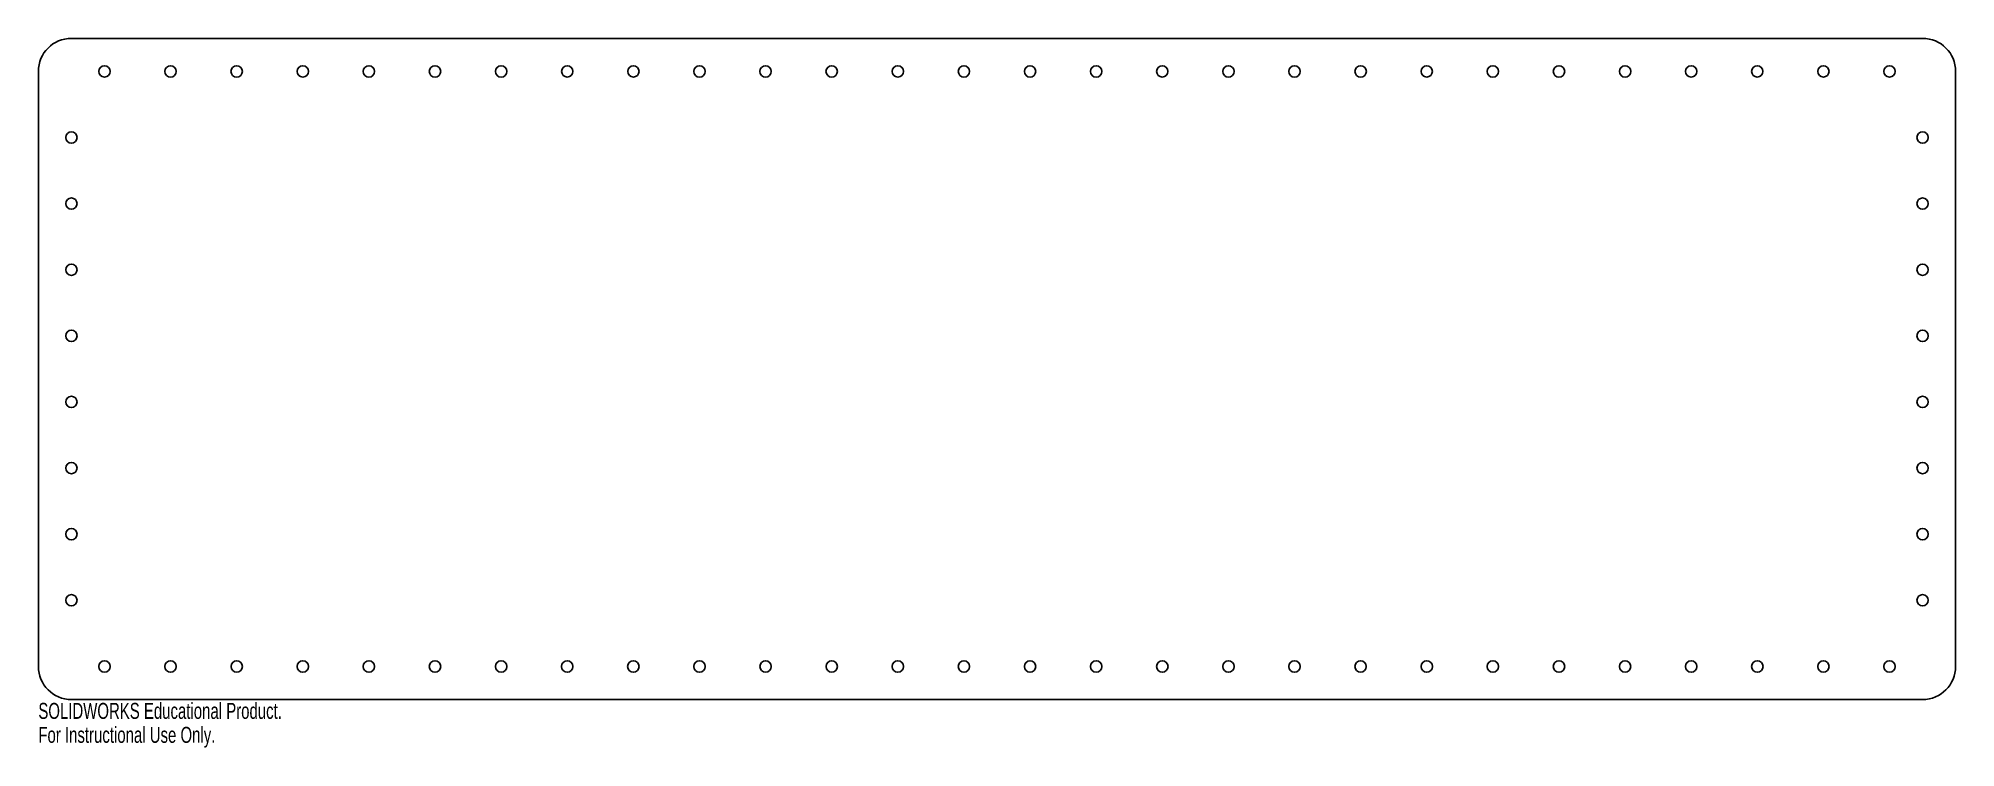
# Model space of a CAD drawing. Header units: millimetres. Extents: x -290 to 290, y -115 to 100.
import ezdxf

# ---------------------------------------------------------------- set-up
doc = ezdxf.new("R2010")
doc.units = ezdxf.units.MM
doc.styles.add('SLDTEXTSTYLE0', font='TXT', dxfattribs={"width": 0.7})

msp = doc.modelspace()

# ---------------------------------------------------------------- linework, layer by layer
at = {"color": 7, "linetype": 'Continuous', "lineweight": 25}
for p, q in [((280, 100), (-280, 100)), ((-290, 90), (-290, -90)), ((290, -90), (290, 90)), ((-280, -100), (280, -100))]:
    msp.add_line(p, q, dxfattribs=at)
for centre, radius in [((-270, 90), 1.72), ((-250, 90), 1.73), ((-230, 90), 1.73), ((-210, 90), 1.72), ((-190, 90), 1.73), ((-170, 90), 1.73), ((-150, 90), 1.73), ((-130, 90), 1.72), ((-110, 90), 1.72), ((-90, 90), 1.73), ((-70, 90), 1.73), ((-50, 90), 1.73), ((-30, 90), 1.72), ((-10, 90), 1.73), ((10, 90), 1.73), ((30, 90), 1.73), ((50, 90), 1.72), ((70, 90), 1.73), ((90, 90), 1.73), ((110, 90), 1.73), ((130, 90), 1.72), ((150, 90), 1.73), ((170, 90), 1.73), ((190, 90), 1.73), ((210, 90), 1.72), ((230, 90), 1.72), ((250, 90), 1.72), ((270, 90), 1.72), ((-280, 70), 1.72), ((280, 70), 1.72), ((-280, 50), 1.72), ((280, 50), 1.72), ((-280, 30.01), 1.72), ((280, 30.01), 1.72), ((-280, 10.01), 1.72), ((280, 10.01), 1.72), ((-280, -9.99), 1.72), ((280, -9.99), 1.72), ((-280, -29.98), 1.72), ((280, -29.98), 1.72), ((-280, -49.98), 1.72), ((280, -49.98), 1.72), ((-280, -69.98), 1.72), ((280, -69.98), 1.72), ((-270, -90), 1.72), ((-250, -90), 1.73), ((-230, -90), 1.72), ((-210, -90), 1.73), ((-190, -90), 1.73), ((-170, -90), 1.73), ((-150, -90), 1.72), ((-130, -90), 1.73), ((-110, -90), 1.73), ((-90, -90), 1.73), ((-70, -90), 1.72), ((-50, -90), 1.72), ((-30, -90), 1.73), ((-10, -90), 1.73), ((10, -90), 1.73), ((30, -90), 1.72), ((50, -90), 1.73), ((70, -90), 1.73), ((90, -90), 1.73), ((110, -90), 1.72), ((130, -90), 1.73), ((150, -90), 1.73), ((170, -90), 1.73), ((190, -90), 1.72), ((210, -90), 1.73), ((230, -90), 1.73), ((250, -90), 1.72), ((270, -90), 1.72)]:
    msp.add_circle(centre, radius, dxfattribs=at)
for centre, start, end in [((-280, 90), 90, 180), ((280, 90), 0, 90), ((-280, -90), 180, 270), ((280, -90), 270, 0)]:
    msp.add_arc(centre, 10, start, end, dxfattribs=at)

# ---------------------------------------------------------------- texts
at = {"color": 7, "linetype": 'Continuous', "char_height": 4.8336, "attachment_point": 1, "style": 'SLDTEXTSTYLE0'}
for s, insert in [('SOLIDWORKS Educational Product.', (-290, -101.02)), ('For Instructional Use Only.', (-290, -108.27))]:
    msp.add_mtext(s, dxfattribs=dict(at, insert=insert))

doc.saveas('drawing.dxf')
